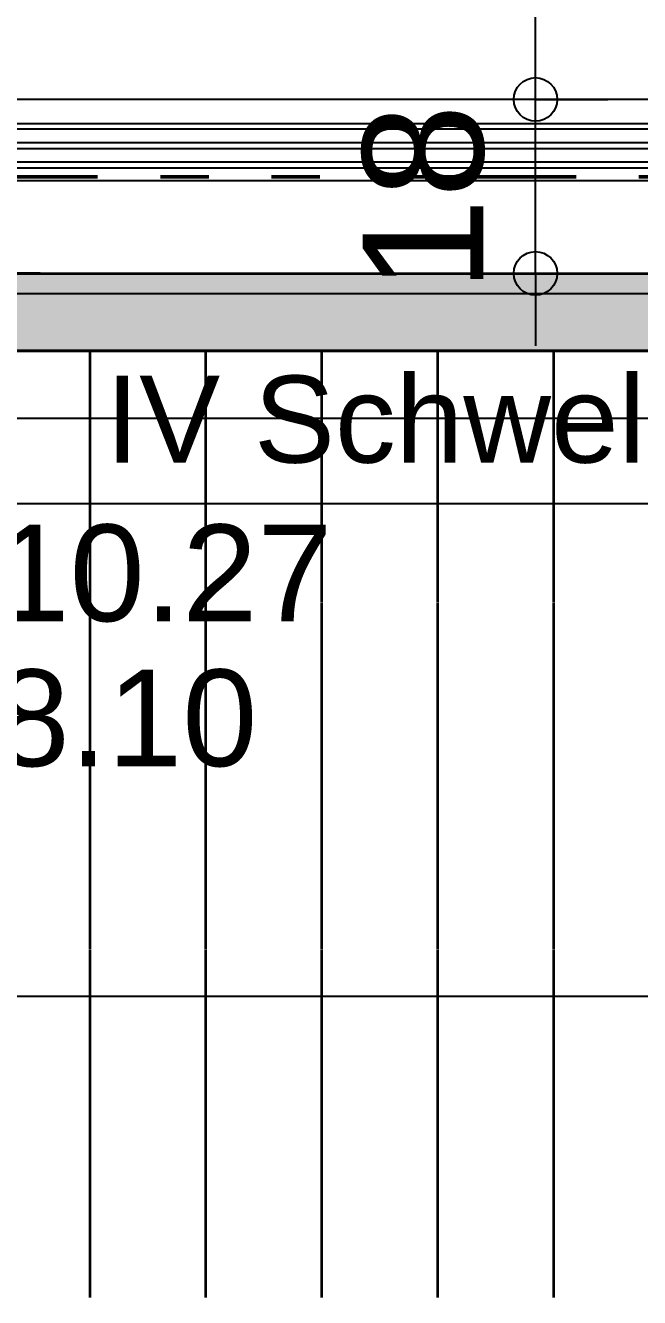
# Model space of a CAD drawing. Header units: centimetres. Extents: x 0.3 to 84.3, y 0.3 to 59.7.
# Drawn here: x 53.881 to 55.151, y 14.14 to 16.773 of the extents above; entities that cross this region are included whole.
import ezdxf

# ---------------------------------------------------------------- set-up
doc = ezdxf.new("R2010")
doc.units = ezdxf.units.CM
for name, pattern in [('AUSGEZOGEN', [0]), ('LINIE_23', [0.79, 0.4, -0.13, 0, -0.13, 0, -0.13]), ('PHANTOM', [63.5, 31.75, -6.35, 6.35, -6.35, 6.35, -6.35]), ('PUNKT', [6.35, 0, -6.35]), ('RAND', [44.45, 12.7, -6.35, 12.7, -6.35, 0, -6.35]), ('VERDECKT', [9.525, 6.35, -3.175])]:
    doc.linetypes.add(name, pattern=pattern)
for name, color, linetype, lineweight in [('Ausbau Raeume', 7, 'AUSGEZOGEN', 35), ('Bauachsen grob', 7, 'RAND', 25), ('Bodenplatte', 7, 'AUSGEZOGEN', 35), ('Decke', 7, 'AUSGEZOGEN', 35), ('Fenster', 7, 'AUSGEZOGEN', 35), ('Rolladen', 7, 'AUSGEZOGEN', 25), ('Text Koten', 7, 'AUSGEZOGEN', 50), ('Text Werkplan Ausfuehrung', 7, 'AUSGEZOGEN', 50), ('Wand Beton bewehrt', 7, 'AUSGEZOGEN', 35), ('Werkplan- Ausfuehrungsmasse', 7, 'AUSGEZOGEN', 25)]:
    doc.layers.add(name, color=color, linetype=linetype, lineweight=lineweight)
doc.styles.add('ARIAL', font='ARIAL.TTF')

msp = doc.modelspace()

# ---------------------------------------------------------------- hatches: boundary and pattern name
at = {"layer": 'Bodenplatte', "linetype": 'AUSGEZOGEN', "lineweight": 25, "true_color": 0xe0ffe0}
msp.add_hatch(color=254, dxfattribs=at).paths.add_polyline_path([(32.236, 16.2597), (32.236, 16.0997), (63.436, 16.0997), (63.436, 16.2597)])

# ---------------------------------------------------------------- linework, layer by layer
at = {"layer": 'Ausbau Raeume', "color": 254, "linetype": 'AUSGEZOGEN', "lineweight": 35}
for p, q in [((54.0142, 15.5803), (54.0142, 16.0997)), ((54.2542, 15.5803), (54.2542, 16.0997)), ((54.4942, 15.5803), (54.4942, 16.0997)), ((54.7342, 15.5803), (54.7342, 16.0997)), ((54.9742, 15.5803), (54.9742, 16.0997)), ((54.0142, 14.8603), (54.0142, 15.5789)), ((54.2542, 14.8603), (54.2542, 15.5789)), ((54.4942, 14.8603), (54.4942, 15.5789)), ((54.7342, 14.8603), (54.7342, 15.5789)), ((54.9742, 14.8603), (54.9742, 15.5789)), ((54.0142, 14.1403), (54.0142, 14.8589)), ((54.2542, 14.1403), (54.2542, 14.8589)), ((54.4942, 14.1403), (54.4942, 14.8589)), ((54.7342, 14.1403), (54.7342, 14.8589)), ((54.9742, 14.1403), (54.9742, 14.8589))]:
    msp.add_line(p, q, dxfattribs=at)
at = {"layer": 'Bauachsen grob', "color": 32, "linetype": 'LINIE_23', "lineweight": 50, "true_color": 0xc36e14}
msp.add_line((22.94, 16.4597), (73.132, 16.4597), dxfattribs=at)
at = {"layer": 'Bodenplatte', "color": 92, "linetype": 'VERDECKT', "lineweight": 35, "true_color": 0x00c600}
for p, q in [((63.436, 16.2597), (32.236, 16.2597)), ((32.236, 16.0997), (63.436, 16.0997))]:
    msp.add_line(p, q, dxfattribs=at)
at = {"layer": 'Decke', "color": 92, "linetype": 'PHANTOM', "lineweight": 35, "true_color": 0x00c600}
for p, q in [((32.236, 16.2597), (63.436, 16.2597)), ((63.756, 16.0997), (31.916, 16.0997))]:
    msp.add_line(p, q, dxfattribs=at)
at = {"layer": 'Fenster', "color": 7, "linetype": 'AUSGEZOGEN', "lineweight": 25}
for p, q in [((56.244, 16.6197), (53.452, 16.6197)), ((53.426, 16.5701), (56.27, 16.5701)), ((56.27, 16.5581), (53.426, 16.5581)), ((56.27, 16.5301), (53.426, 16.5301)), ((53.426, 16.5181), (56.27, 16.5181)), ((56.27, 16.4901), (53.426, 16.4901)), ((53.426, 16.4781), (56.27, 16.4781)), ((53.4556, 16.4517), (56.2404, 16.4517)), ((56.3704, 16.2171), (53.4556, 16.2171))]:
    msp.add_line(p, q, dxfattribs=at)
at = {"layer": 'Rolladen', "color": 7, "linetype": 'PHANTOM', "lineweight": 25}
for p, q in [((56.446, 15.9597), (50.316, 15.9597)), ((50.316, 15.7837), (56.446, 15.7837))]:
    msp.add_line(p, q, dxfattribs=at)
at = {"layer": 'Wand Beton bewehrt', "color": 180, "linetype": 'PUNKT', "lineweight": 35}
for p, q in [((56.676, 16.3997), (50.086, 16.3997)), ((50.316, 16.2597), (56.446, 16.2597))]:
    msp.add_line(p, q, dxfattribs=at)
at = {"layer": 'Werkplan- Ausfuehrungsmasse', "color": 7, "linetype": 'AUSGEZOGEN', "lineweight": 25}
for p, q in [((54.936, 16.6197), (54.786, 16.6197)), ((54.936, 16.6197), (55.086, 16.6197)), ((54.936, 16.6197), (54.936, 16.6197)), ((54.936, 16.2597), (54.936, 16.6197)), ((54.936, 16.2597), (54.786, 16.2597)), ((54.936, 16.2597), (55.086, 16.2597)), ((54.936, 16.2597), (54.936, 16.2597)), ((54.936, 16.2597), (54.936, 16.1097)), ((50.316, 14.7637), (56.446, 14.7637))]:
    msp.add_line(p, q, dxfattribs=at)
msp.add_lwpolyline([(54.936, 16.6197), (54.936, 19.1106), (54.936, 19.1106), (54.936, 20.6897), (54.936, 20.6897), (54.936, 27.6097)], dxfattribs=at)
for centre in [(54.936, 16.6197), (54.936, 16.2597)]:
    msp.add_circle(centre, 0.045, dxfattribs=at)

# ---------------------------------------------------------------- texts
at = {"layer": 'Text Koten', "color": 7, "linetype": 'AUSGEZOGEN', "lineweight": 35, "char_height": 0.2, "width": 0.1, "attachment_point": 7, "style": 'ARIAL'}
for s, insert in [('uk\\~f.\\~St.\\~\\~:\\~+10.27', (52.396, 15.5371)), ('ok\\~f.\\~Bo.\\~:\\~+8.10', (52.396, 15.2371))]:
    msp.add_mtext(s, dxfattribs=dict(at, insert=insert))
at = {"layer": 'Text Werkplan Ausfuehrung', "color": 240, "linetype": 'AUSGEZOGEN', "lineweight": 35, "insert": (54.046, 15.8655), "char_height": 0.18, "width": 0.09, "attachment_point": 7, "style": 'ARIAL'}
msp.add_mtext('IV\\~Schwelle', dxfattribs=at)
at = {"layer": 'Werkplan- Ausfuehrungsmasse', "color": 7, "linetype": 'AUSGEZOGEN', "lineweight": 50, "insert": (54.8317, 16.2216), "char_height": 0.25, "width": 0.125, "attachment_point": 7, "rotation": 90, "style": 'ARIAL'}
msp.add_mtext('18', dxfattribs=at)

doc.saveas('drawing.dxf')
